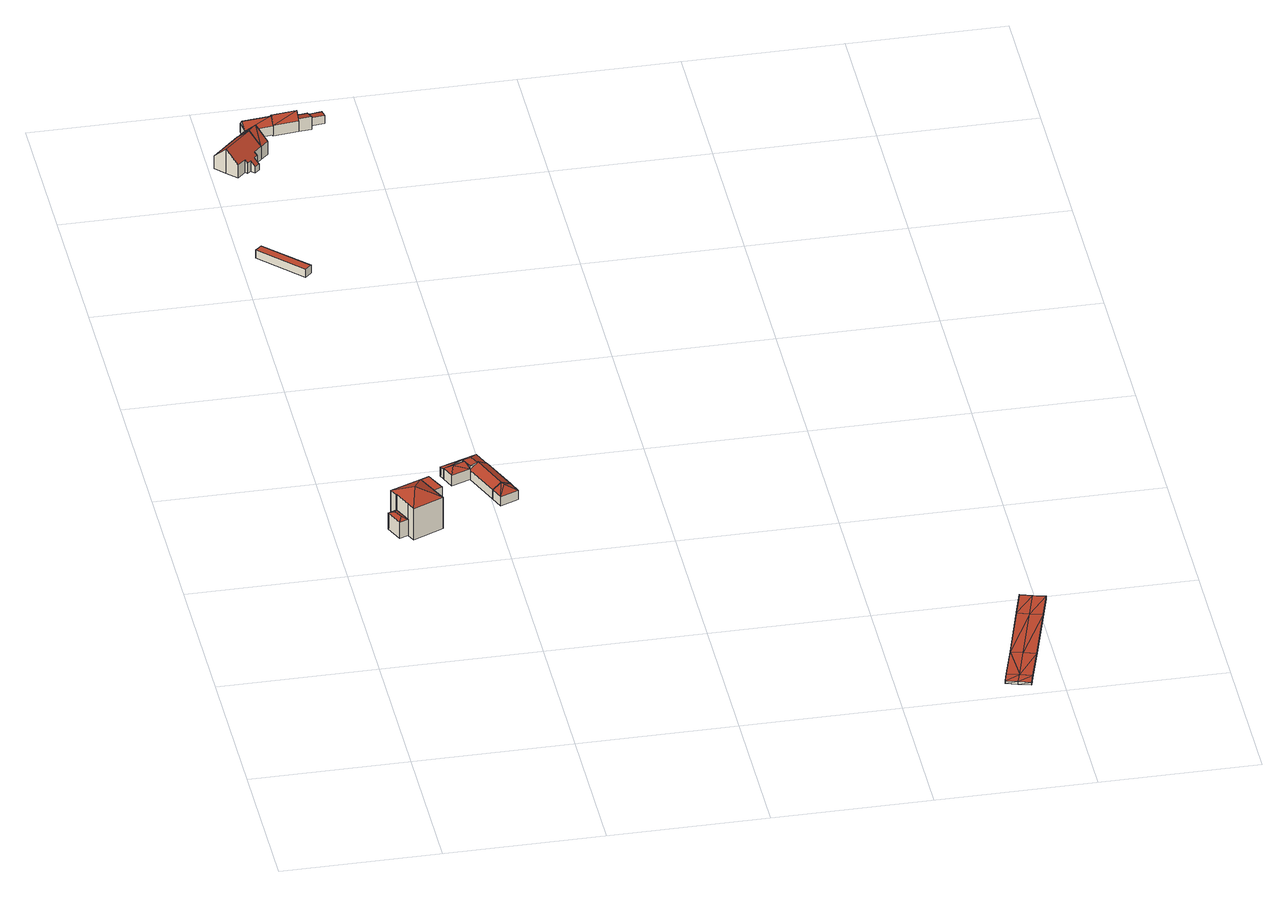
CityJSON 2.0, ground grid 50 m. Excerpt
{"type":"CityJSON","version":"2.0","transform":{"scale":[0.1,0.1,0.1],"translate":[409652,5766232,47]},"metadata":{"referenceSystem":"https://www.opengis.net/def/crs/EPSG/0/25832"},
"CityObjects":{
"building1":{"type":"Building","attributes":{"Gemeindeschluessel":"05566012","Geometrietyp2DReferenz":"3000","function":"31001_1000"},"address":[{"country":"Germany","locality":"Greven","thoroughfareNumber":"52","thoroughfareName":"Fuestruper Str."}],"children":["building1-1","building1-2","building1-3"]},
"building1-1":{"type":"BuildingPart","attributes":{"roofType":"1000","measuredHeight":11.19},"parents":["building1"],"geometry":[{"type":"Solid","lod":"2","boundaries":[[[[0,1,2,3]],[[4,5,1,0]],[[6,7,5,4]],[[4,0,3,6]],[[1,5,7,2]],[[7,6,3,2]]]],"semantics":{"surfaces":[{"type":"WallSurface"},{"type":"RoofSurface"},{"type":"GroundSurface"},{"type":"ClosureSurface"}],"values":[[0,0,0,1,2,3]]}}]},
"building1-2":{"type":"BuildingPart","attributes":{"roofType":"5000","measuredHeight":6.42},"parents":["building1"],"geometry":[{"type":"Solid","lod":"2","boundaries":[[[[8,9,10,11]],[[12,13,9,8]],[[14,15,16,17]],[[11,10,15,14]],[[18,17,12,19]],[[12,8,11,19]],[[19,11,14,18]],[[14,17,18]],[[9,13,16,15,10]],[[13,12,17,16]]]],"semantics":{"surfaces":[{"type":"WallSurface"},{"type":"RoofSurface"},{"type":"GroundSurface"},{"type":"ClosureSurface"}],"values":[[0,0,0,0,1,1,1,1,2,3]]}}]},
"building1-3":{"type":"BuildingPart","attributes":{"roofType":"3500","measuredHeight":14.31},"parents":["building1"],"geometry":[{"type":"Solid","lod":"2","boundaries":[[[[20,21,7,6,22]],[[23,24,21,20]],[[25,16,24,23]],[[17,16,25]],[[26,9,13,12,27]],[[28,29,9,26]],[[30,3,2,29,28]],[[22,30,31,20]],[[20,31,23]],[[26,27,25,23,31,28]],[[28,31,30]],[[21,24,16,13,9,29,2,7]],[[17,25,27,12]],[[13,16,17,12]],[[3,30,22,6]],[[7,2,3,6]]]],"semantics":{"surfaces":[{"type":"WallSurface"},{"type":"RoofSurface"},{"type":"GroundSurface"},{"type":"ClosureSurface"}],"values":[[0,0,0,0,0,0,0,1,1,1,1,2,0,3,0,3]]}}]},
"building2":{"type":"Building","attributes":{"Gemeindeschluessel":"05566012","Geometrietyp2DReferenz":"3000","function":"51009_1610","roofType":"5000","measuredHeight":4.9},"geometry":[{"type":"Solid","lod":"2","boundaries":[[[[32,33,34,35]],[[36,37,33,32]],[[38,39,37,36]],[[40,41,39,38]],[[42,43,41,40]],[[35,34,43,42]],[[44,32,45,46,40,47]],[[46,45,35,42]],[[48,44,47,38]],[[36,32,44,48]],[[40,46,42]],[[35,45,32]],[[36,48,38]],[[38,47,40]],[[33,37,39,41,43,34]]]],"semantics":{"surfaces":[{"type":"WallSurface"},{"type":"RoofSurface"},{"type":"GroundSurface"}],"values":[[0,0,0,0,0,0,1,1,1,1,0,0,0,0,2]]}}]},
"building3":{"type":"Building","attributes":{"Gemeindeschluessel":"05566012","Geometrietyp2DReferenz":"3000","function":"31001_2460"},"children":["building3-1","building3-2"]},
"building3-1":{"type":"BuildingPart","attributes":{"roofType":"3100","measuredHeight":5.09},"parents":["building3"],"geometry":[{"type":"Solid","lod":"2","boundaries":[[[[49,41,50,51]],[[52,39,41,49]],[[53,54,39,52]],[[55,37,54,53]],[[56,57,37,55]],[[58,59,57,56]],[[60,61,59,58]],[[62,63,61,60]],[[56,55,53,58]],[[52,49,51,62,60,58,53]],[[41,39,54,37,57,59,61,63,50]],[[63,62,51,50]]]],"semantics":{"surfaces":[{"type":"WallSurface"},{"type":"RoofSurface"},{"type":"GroundSurface"},{"type":"ClosureSurface"}],"values":[[0,0,0,0,0,0,0,0,1,1,2,3]]}}]},
"building3-2":{"type":"BuildingPart","attributes":{"roofType":"5000","measuredHeight":4.95},"parents":["building3"],"geometry":[{"type":"Solid","lod":"2","boundaries":[[[[64,65,63,62,66]],[[67,43,65,64]],[[68,51,50,43,67]],[[64,69,67]],[[68,70,66]],[[66,70,69]],[[69,64,66]],[[69,70,68]],[[68,67,69]],[[65,43,50,63]],[[51,68,66,62]],[[63,50,51,62]]]],"semantics":{"surfaces":[{"type":"WallSurface"},{"type":"RoofSurface"},{"type":"GroundSurface"},{"type":"ClosureSurface"}],"values":[[0,0,0,1,0,1,1,1,1,2,0,3]]}}]},
"building4":{"type":"Building","attributes":{"Gemeindeschluessel":"05566012","Geometrietyp2DReferenz":"3000","function":"51009_1610","roofType":"5000","measuredHeight":4.89},"geometry":[{"type":"Solid","lod":"2","boundaries":[[[[71,72,73,56]],[[74,75,72,71]],[[60,76,75,74]],[[56,73,76,60]],[[71,77,74]],[[60,78,56]],[[77,71,56]],[[56,78,77]],[[74,77,78]],[[78,60,74]],[[72,75,76,73]]]],"semantics":{"surfaces":[{"type":"WallSurface"},{"type":"RoofSurface"},{"type":"GroundSurface"}],"values":[[0,0,0,0,1,0,1,1,1,1,2]]}}]},
"building5":{"type":"Building","attributes":{"Gemeindeschluessel":"05566012","Geometrietyp2DReferenz":"3000","function":"53009_2060","roofType":"1000","measuredHeight":2.87},"geometry":[{"type":"Solid","lod":"2","boundaries":[[[[79,80,81,82]],[[83,84,80,79]],[[85,86,84,83]],[[82,81,86,85]],[[83,79,82,85]],[[80,84,86,81]]]],"semantics":{"surfaces":[{"type":"WallSurface"},{"type":"RoofSurface"},{"type":"GroundSurface"}],"values":[[0,0,0,0,1,2]]}}]},
"building6":{"type":"Building","attributes":{"Gemeindeschluessel":"05566012","Geometrietyp2DReferenz":"3000","function":"31001_1000","roofType":"3100","measuredHeight":8.61},"address":[{"country":"Germany","locality":"Greven","thoroughfareNumber":"44","thoroughfareName":"Fuestruper Str."}],"geometry":[{"type":"Solid","lod":"2","boundaries":[[[[87,88,89,90]],[[91,92,88,87]],[[93,94,92,91]],[[95,96,94,93]],[[97,98,96,95]],[[99,100,98,97]],[[101,102,100,99]],[[103,104,102,101]],[[105,106,104,103]],[[107,108,106,105]],[[109,110,108,107]],[[111,112,110,109]],[[113,114,112,111]],[[90,89,114,113]],[[107,105,103,101,99,97,95,93,91,87,90,109]],[[113,111,109,90]],[[88,92,94,96,98,100,102,104,106,108,110,112,114,89]]]],"semantics":{"surfaces":[{"type":"WallSurface"},{"type":"RoofSurface"},{"type":"GroundSurface"}],"values":[[0,0,0,0,0,0,0,0,0,0,0,0,0,0,1,1,2]]}}]},
"building7":{"type":"Building","attributes":{"Gemeindeschluessel":"05566012","Geometrietyp2DReferenz":"3000","function":"31001_1310","roofType":"3100","measuredHeight":8.77},"geometry":[{"type":"Solid","lod":"2","boundaries":[[[[115,116,117,118]],[[119,120,116,115]],[[121,122,120,119]],[[118,117,122,121]],[[115,123,119]],[[121,124,118]],[[124,123,115]],[[115,118,124]],[[121,119,123]],[[123,124,121]],[[116,120,122,117]]]],"semantics":{"surfaces":[{"type":"WallSurface"},{"type":"RoofSurface"},{"type":"GroundSurface"}],"values":[[0,0,0,0,0,0,1,1,1,1,2]]}}]},
"building8":{"type":"Building","attributes":{"Gemeindeschluessel":"05566012","Geometrietyp2DReferenz":"3000","function":"31001_1310","roofType":"3100","measuredHeight":5.33},"geometry":[{"type":"Solid","lod":"2","boundaries":[[[[125,126,127,128]],[[129,130,126,125]],[[131,132,130,129]],[[128,127,132,131]],[[125,133,129]],[[131,134,128]],[[134,133,125]],[[125,128,134]],[[131,129,133]],[[133,134,131]],[[126,130,132,127]]]],"semantics":{"surfaces":[{"type":"WallSurface"},{"type":"RoofSurface"},{"type":"GroundSurface"}],"values":[[0,0,0,0,0,0,1,1,1,1,2]]}}]},
"building9":{"type":"Building","attributes":{"Gemeindeschluessel":"05566012","Geometrietyp2DReferenz":"3000","function":"31001_1310","roofType":"3100","measuredHeight":6.08},"geometry":[{"type":"Solid","lod":"2","boundaries":[[[[135,136,137,138]],[[139,140,136,135]],[[141,142,140,139]],[[138,137,142,141]],[[135,143,139]],[[141,144,138]],[[144,143,135]],[[135,138,144]],[[143,144,141]],[[141,139,143]],[[136,140,142,137]]]],"semantics":{"surfaces":[{"type":"WallSurface"},{"type":"RoofSurface"},{"type":"GroundSurface"}],"values":[[0,0,0,0,0,0,1,1,1,1,2]]}}]},
"building10":{"type":"Building","attributes":{"Gemeindeschluessel":"05566012","Geometrietyp2DReferenz":"3000","function":"31001_1310","roofType":"2100","measuredHeight":4.61},"geometry":[{"type":"Solid","lod":"2","boundaries":[[[[145,146,147,148]],[[149,150,146,145]],[[151,152,150,149]],[[153,154,152,151]],[[148,147,154,153]],[[151,149,145,148,153]],[[146,150,152,154,147]]]],"semantics":{"surfaces":[{"type":"WallSurface"},{"type":"RoofSurface"},{"type":"GroundSurface"}],"values":[[0,0,0,0,0,1,2]]}}]},
"building11":{"type":"Building","attributes":{"Gemeindeschluessel":"05566012","Geometrietyp2DReferenz":"3000","function":"31001_1310","roofType":"2100","measuredHeight":2.83},"geometry":[{"type":"Solid","lod":"2","boundaries":[[[[155,156,157,158]],[[159,160,156,155]],[[161,152,160,159]],[[162,150,152,161]],[[158,157,150,162]],[[161,159,155,158,162]],[[156,160,152,150,157]]]],"semantics":{"surfaces":[{"type":"WallSurface"},{"type":"RoofSurface"},{"type":"GroundSurface"}],"values":[[0,0,0,0,0,1,2]]}}]},
"building12":{"type":"Building","attributes":{"Geometrietyp2DReferenz":"2000","Gemeindeschluessel":"05566012","function":"53001_1800","roofType":"9999","measuredHeight":1},"geometry":[{"type":"Solid","lod":"2","boundaries":[[[[163,164,165]],[[164,166,165]],[[167,168,163]],[[168,164,163]],[[169,170,167]],[[170,168,167]],[[171,172,169]],[[172,170,169]],[[173,174,171]],[[174,172,171]],[[175,176,173]],[[176,174,173]],[[177,178,175]],[[178,176,175]],[[179,180,177]],[[180,178,177]],[[181,182,179]],[[182,180,179]],[[183,184,181]],[[184,182,181]],[[185,186,183]],[[186,184,183]],[[165,166,185]],[[166,186,185]],[[187,166,164]],[[187,164,168]],[[188,187,168]],[[188,168,170]],[[189,188,170]],[[170,172,189]],[[176,189,172]],[[176,172,174]],[[184,186,166]],[[184,166,187]],[[182,184,187]],[[182,187,188]],[[180,182,189]],[[189,182,188]],[[178,180,189]],[[178,189,176]],[[190,163,165]],[[190,167,163]],[[191,167,190]],[[191,169,167]],[[192,169,191]],[[169,192,171]],[[175,171,192]],[[175,173,171]],[[183,165,185]],[[183,190,165]],[[181,190,183]],[[181,191,190]],[[179,192,181]],[[192,191,181]],[[177,192,179]],[[177,175,192]]]],"semantics":{"surfaces":[{"type":"WallSurface"},{"type":"GroundSurface"},{"type":"RoofSurface"}],"values":[[0,0,0,0,0,0,0,0,0,0,0,0,0,0,0,0,0,0,0,0,0,0,0,0,1,1,1,1,1,1,1,1,1,1,1,1,1,1,1,1,2,2,2,2,2,2,2,2,2,2,2,2,2,2,2,2]]}}]}
},
"vertices":[
[298,1262,151],[298,1262,39],[270,1250,39],[270,1250,151],[326,1199,151],[326,1199,39],[298,1186,151],[298,1186,39],
[183,1182,97],[183,1182,39],[157,1171,39],[157,1171,97],[184,1183,97],[184,1183,39],[181,1116,97],[181,1116,39],[209,1127,39],[209,1127,97],[189,1135,104],[176,1163,103],
[318,1142,152],[318,1142,39],[298,1186,152],[220,1100,152],[220,1100,39],[209,1127,152],[183,1182,152],[184,1183,152],[172,1209,152],[172,1209,39],[270,1250,152],[239,1173,182],
[478,1444,86],[478,1444,55],[359,1396,55],[359,1396,88],[500,1388,86],[500,1388,55],[444,1366,100],[444,1366,55],[428,1404,98],[428,1404,55],[365,1379,88],[365,1379,55],[455,1403,104],[360,1396,88],[418,1400,98],[430,1401,100],[467,1375,104],
[428,1404,89],[426,1404,55],[426,1404,88],[444,1366,89],[471,1376,106],[471,1376,55],[500,1388,88],[548,1268,88],[548,1268,55],[518,1257,106],[518,1257,55],[489,1245,88],[489,1245,55],[443,1361,88],[443,1361,55],
[382,1337,93],[382,1337,55],[443,1361,93],[365,1379,93],[426,1404,93],[394,1373,104],[432,1388,104],
[564,1227,88],[564,1227,56],[548,1268,56],[506,1203,88],[506,1203,56],[489,1245,56],[524,1242,105],[518,1257,105],
[198,2605,30],[198,2605,1],[70,2735,1],[70,2735,30],[178,2585,30],[178,2585,1],[50,2716,30],[50,2716,1],
[150,3146,104],[150,3146,58],[119,3178,58],[119,3178,144],[125,3121,104],[125,3121,58],[132,3114,95],[132,3114,58],[121,3104,95],[121,3104,58],[133,3091,80],[133,3091,58],[118,3077,80],[118,3077,58],[107,3089,95],[107,3089,58],[96,3079,95],[96,3079,58],[89,3086,104],[89,3086,58],[64,3062,104],[64,3062,58],[33,3093,144],[33,3093,58],[2,3125,104],[2,3125,58],[89,3209,104],[89,3209,58],
[114,3234,103],[114,3234,57],[89,3209,57],[89,3209,103],[175,3170,103],[175,3170,57],[150,3146,103],[150,3146,57],[144,3202,145],[119,3178,145],
[208,3325,80],[208,3325,49],[118,3314,49],[118,3314,80],[213,3280,80],[213,3280,49],[123,3270,80],[123,3270,49],[210,3302,102],[121,3292,102],
[287,3334,83],[287,3334,45],[208,3325,45],[208,3325,83],[292,3289,83],[292,3289,45],[213,3280,83],[213,3280,45],[290,3312,106],[210,3302,106],
[287,3334,73],[287,3334,44],[292,3289,44],[292,3289,90],[328,3339,73],[328,3339,44],[331,3312,83],[331,3312,44],[333,3294,90],[333,3294,44],
[374,3346,68],[374,3346,44],[328,3340,44],[328,3340,68],[377,3318,73],[377,3318,44],[331,3312,73],[328,3339,68],
[2022,439,45],[2022,439,35],[1984,450,45],[1984,450,35],[1995,347,43],[1995,347,33],[1938,153,40],[1938,153,30],[1905,43,38],[1905,43,28],[1895,9,37],[1895,9,27],[1856,20,37],[1856,20,27],[1818,32,37],[1818,32,27],[1828,66,38],[1828,66,28],[1861,176,40],[1861,176,30],[1918,370,43],[1918,370,33],[1945,462,45],[1945,462,35],[1957,358,33],[1900,165,30],[1867,55,28],[1957,358,43],[1900,165,40],[1867,55,38]
]}
